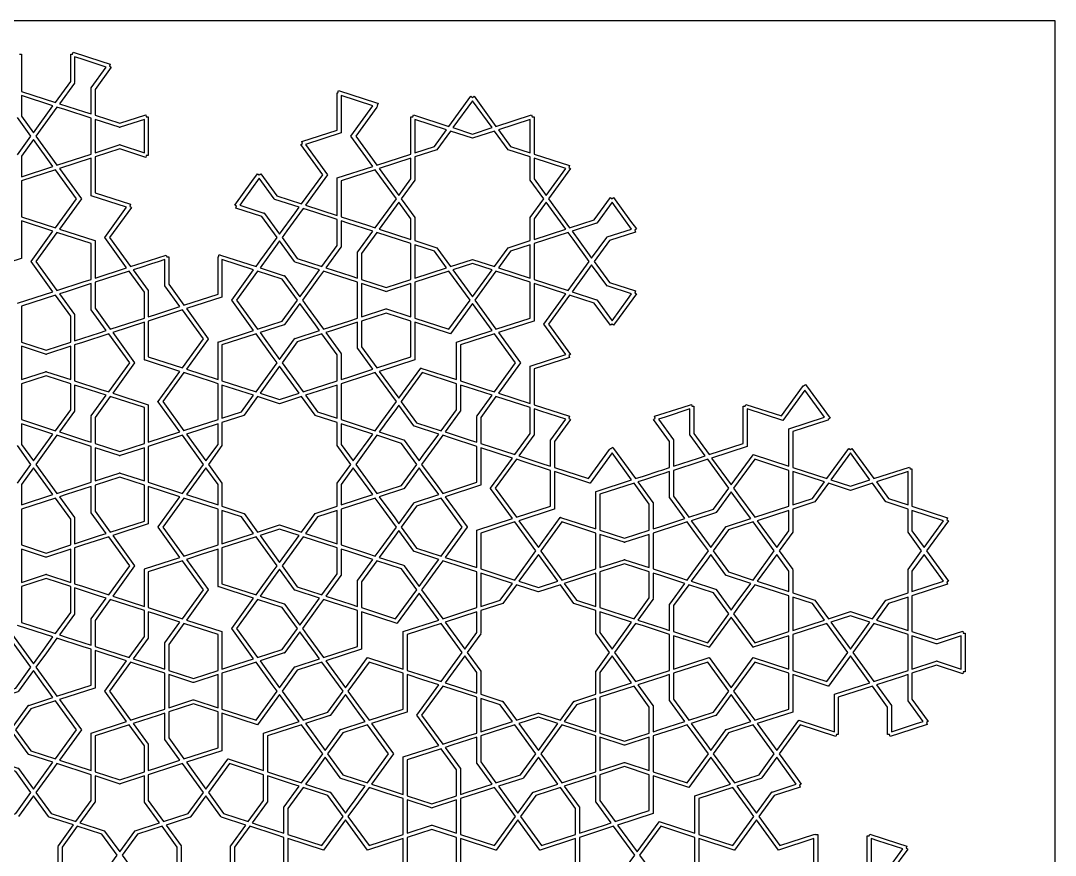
# Model space of a CAD drawing. Header units: millimetres. Extents: x -355 to 355, y -355 to 355.
# Drawn here: x -37.6 to 355, y 38.5 to 355 of the extents above; entities that cross this region are included whole.
import ezdxf

# ---------------------------------------------------------------- set-up
doc = ezdxf.new("R2010")
doc.units = ezdxf.units.MM
for name, color, linetype, true_color in [('canvas_boundary', 7, 'Continuous', 0x505050), ('strapwork_inner', 7, 'Continuous', 0xff8000), ('strapwork_outer', 7, 'Continuous', 0xff0000)]:
    doc.layers.add(name, color=color, linetype=linetype, true_color=true_color)

msp = doc.modelspace()

# ---------------------------------------------------------------- linework, layer by layer
at = {"layer": 'canvas_boundary'}
msp.add_lwpolyline([(-355, -355), (355, -355), (355, 355), (-355, 355)], close=True, dxfattribs=at)
at = {"layer": 'strapwork_inner', "true_color": 0xff8000}
for points in [[(-17.09, 331.48), (-17.09, 331.36), (-17.18, 331.36), (-22.87, 323.52), (-13.39, 320.44), (-13.39, 320.44), (-10.86, 319.62), (-10.86, 329.31), (-10.93, 329.36), (-10.86, 329.46), (-10.86, 329.58), (-10.77, 329.58), (-5.08, 337.43), (-14.56, 340.51), (-14.56, 340.51), (-17.09, 341.33), (-17.09, 331.64), (-17.01, 331.58)], [(-37.31, 326.63), (-37.31, 318.83), (-32.72, 312.51), (-25.3, 322.73)], [(84.01, 312.42), (70.53, 308.04), (78.86, 296.57), (78.89, 296.55), (78.88, 296.54), (78.89, 296.53), (78.86, 296.51), (70.53, 285.05), (82.54, 281.15), (82.54, 295.32), (82.53, 295.35), (82.54, 295.35), (82.54, 295.36), (82.57, 295.36), (96.05, 299.74), (87.72, 311.21), (87.69, 311.23), (87.7, 311.24), (87.69, 311.25), (87.72, 311.26), (96.05, 322.73), (84.04, 326.63), (84.04, 312.46), (84.05, 312.43), (84.04, 312.43), (84.04, 312.42)], [(-20.81, 321.27), (-20.81, 321.27), (-23.8, 322.24), (-31.8, 311.24), (-23.8, 300.23), (-10.86, 304.43), (-10.86, 307.58), (-10.86, 318.04)], [(133.85, 312.03), (141.28, 314.44), (133.85, 324.66), (126.43, 314.44)], [(0, 314.51), (-0.12, 314.47), (-0.14, 314.56), (-9.36, 317.55), (-9.36, 314.89), (-9.36, 304.92), (-0.14, 307.92), (-0.12, 308), (0, 307.96), (0.12, 308), (0.15, 307.92), (9.36, 304.92), (9.36, 307.58), (9.36, 317.55), (0.15, 314.56), (0.12, 314.47)], [(111.99, 317.55), (111.99, 304.92), (119.41, 307.33), (124, 313.65)], [(143.7, 313.65), (148.29, 307.33), (155.72, 304.92), (155.72, 317.55)], [(111.99, 294.58), (111.93, 294.58), (111.98, 294.55), (106.83, 287.46), (111.98, 280.37), (111.93, 280.34), (111.99, 280.34), (111.99, 271.58), (120.32, 268.87), (120.3, 268.81), (120.35, 268.85), (125.5, 261.76), (133.83, 264.47), (133.85, 264.41), (133.87, 264.47), (142.2, 261.76), (147.35, 268.85), (147.4, 268.81), (147.38, 268.87), (155.72, 271.58), (155.72, 280.34), (155.78, 280.34), (155.73, 280.37), (160.88, 287.46), (155.73, 294.55), (155.78, 294.58), (155.72, 294.58), (155.72, 303.34), (147.38, 306.05), (147.4, 306.11), (147.35, 306.07), (142.2, 313.16), (133.87, 310.45), (133.85, 310.51), (133.83, 310.45), (125.5, 313.16), (120.35, 306.07), (120.3, 306.11), (120.32, 306.05), (111.99, 303.34)], [(-25.3, 299.74), (-32.72, 309.96), (-37.31, 303.65), (-37.31, 295.84)], [(-9.36, 271.58), (-9.35, 271.57), (-9.36, 271.54), (-9.36, 257.37), (2.65, 261.27), (-5.68, 272.74), (-5.71, 272.76), (-5.7, 272.77), (-5.71, 272.77), (-5.68, 272.79), (2.65, 284.26), (-10.83, 288.64), (-10.86, 288.64), (-10.86, 288.65), (-10.87, 288.65), (-10.86, 288.68), (-10.86, 302.86), (-22.87, 298.95), (-14.54, 287.49), (-14.52, 287.47), (-14.52, 287.46), (-14.52, 287.45), (-14.54, 287.43), (-22.87, 275.97), (-9.39, 271.59), (-9.36, 271.59)], [(110.49, 295.05), (110.49, 302.86), (98.48, 298.95), (105.9, 288.74)], [(169.23, 298.95), (157.22, 302.86), (157.22, 295.05), (161.8, 288.74)], [(-24.38, 298.46), (-24.38, 298.46), (-37.31, 294.26), (-37.31, 280.66), (-24.37, 276.45), (-16.38, 287.46), (-24.37, 298.47)], [(104.98, 287.46), (96.98, 298.47), (84.04, 294.26), (84.04, 280.66), (84.05, 280.65), (93.98, 277.43), (96.98, 276.45)], [(58.65, 287.43), (52.95, 295.27), (47.09, 287.2), (45.53, 285.05), (54.75, 282.05), (54.82, 282.11), (54.89, 282.01), (55.01, 281.97), (54.98, 281.88), (60.68, 274.04), (66.54, 282.11), (68.1, 284.26), (58.88, 287.25), (58.81, 287.2), (58.74, 287.3), (58.62, 287.34)], [(67.39, 264.8), (76.75, 261.76), (82.54, 269.72), (82.54, 279.57), (74.04, 282.33), (69.6, 283.77), (63.46, 275.31), (61.6, 272.77)], [(110.49, 272.06), (110.49, 279.87), (105.9, 286.18), (98.48, 275.97)], [(161.8, 286.18), (157.22, 279.87), (157.22, 272.06), (169.23, 275.97)], [(180.87, 278.17), (171.66, 275.18), (177.51, 267.11), (177.51, 267.11), (179.08, 264.96), (184.78, 272.8), (184.75, 272.89), (184.87, 272.92), (184.94, 273.02), (185.01, 272.97), (194.23, 275.97), (188.37, 284.03), (188.37, 284.03), (186.8, 286.18), (181.11, 278.34), (181.13, 278.26), (181.02, 278.22), (180.95, 278.12)], [(83.95, 269.11), (78.25, 261.27), (87.73, 258.19), (90.27, 257.37), (90.27, 267.06), (90.19, 267.11), (90.27, 267.21), (90.27, 267.34), (90.35, 267.34), (96.05, 275.18), (86.57, 278.26), (84.04, 279.08), (84.04, 269.39), (84.11, 269.34), (84.04, 269.24), (84.04, 269.11)], [(-10.86, 256.88), (-10.86, 270.49), (-23.79, 274.69), (-23.8, 274.69), (-31.8, 263.68), (-23.8, 252.68), (-13.86, 255.91), (-13.86, 255.91)], [(62.54, 258.33), (62.62, 258.23), (62.73, 258.19), (62.71, 258.11), (68.4, 250.27), (69.97, 252.42), (75.83, 260.48), (66.61, 263.48), (66.54, 263.43), (66.46, 263.53), (66.35, 263.56), (66.37, 263.65), (60.68, 271.49), (59.11, 269.34), (53.25, 261.27), (62.47, 258.28)], [(91.77, 256.88), (101.13, 253.84), (110.49, 256.88), (110.49, 270.49), (97.55, 274.69), (91.77, 266.73)], [(170.15, 252.68), (175.14, 259.54), (178.15, 263.68), (172.01, 272.14), (172.01, 272.14), (170.15, 274.69), (157.22, 270.49), (157.22, 256.88)], [(124, 261.27), (119.41, 267.59), (111.99, 270), (111.99, 257.37)], [(143.7, 261.27), (155.72, 257.37), (155.72, 270), (148.29, 267.59)], [(22.88, 246.58), (17.18, 254.42), (17.09, 254.42), (17.09, 254.54), (17.02, 254.64), (17.09, 254.69), (17.09, 264.39), (14.56, 263.56), (12.09, 262.76), (7.61, 261.31), (5.08, 260.48), (10.77, 252.64), (10.86, 252.64), (10.86, 252.52), (10.94, 252.42), (10.86, 252.37), (10.86, 242.67), (13.4, 243.5)], [(33.63, 234.32), (33.66, 234.3), (33.65, 234.29), (33.66, 234.29), (33.63, 234.27), (25.3, 222.8), (37.31, 218.9), (37.31, 233.07), (37.3, 233.1), (37.31, 233.11), (37.31, 233.12), (37.35, 233.12), (50.83, 237.5), (42.5, 248.96), (42.47, 248.98), (42.48, 248.99), (42.47, 249), (42.5, 249.02), (50.83, 260.48), (38.81, 264.39), (38.81, 250.21), (38.82, 250.18), (38.81, 250.18), (38.81, 250.17), (38.78, 250.17), (25.3, 245.79)], [(-9.36, 245.95), (-3.58, 237.98), (9.36, 242.19), (9.36, 252.03), (3.58, 260), (-9.36, 255.79)], [(61.69, 241.03), (67.48, 248.99), (61.69, 256.95), (52.33, 260), (44.33, 248.99), (52.33, 237.98)], [(69.33, 248.99), (71.18, 246.44), (77.33, 237.98), (87.27, 241.21), (90.27, 242.19), (90.27, 245.34), (90.27, 252.64), (90.27, 255.79), (80.32, 259.02), (77.33, 260), (75.48, 257.45)], [(111.99, 242.19), (124.93, 237.98), (132.93, 248.99), (124.93, 260), (111.99, 255.79), (111.99, 252.64), (111.99, 245.34)], [(126.43, 260.48), (133.85, 250.27), (141.28, 260.48), (133.85, 262.9)], [(155.71, 255.79), (142.78, 260), (134.78, 248.99), (142.78, 237.98), (155.72, 242.19), (155.72, 255.79), (155.71, 255.79)], [(171.65, 252.19), (180.87, 249.19), (180.95, 249.25), (181.02, 249.15), (181.13, 249.11), (181.11, 249.02), (186.8, 241.18), (192.66, 249.25), (194.23, 251.4), (185.01, 254.4), (184.94, 254.34), (184.87, 254.44), (184.75, 254.48), (184.78, 254.57), (179.08, 262.41), (177.51, 260.25), (175.58, 257.59), (173.22, 254.34)], [(-7.61, 236.67), (-5.08, 237.5), (-10.77, 245.34), (-10.86, 245.34), (-10.86, 245.46), (-10.93, 245.56), (-10.86, 245.61), (-10.86, 255.3), (-20.34, 252.22), (-20.34, 252.22), (-22.87, 251.4), (-17.18, 243.56), (-17.09, 243.56), (-17.09, 243.44), (-17.01, 243.34), (-17.09, 243.29), (-17.09, 233.59), (-7.61, 236.67)], [(101.13, 252.26), (101.01, 252.22), (100.98, 252.31), (91.77, 255.3), (91.77, 252.64), (91.77, 245.34), (91.77, 242.67), (100.98, 245.67), (101.01, 245.75), (101.13, 245.72), (101.25, 245.75), (101.27, 245.67), (110.49, 242.67), (110.49, 245.34), (110.49, 252.64), (110.49, 255.3), (101.27, 252.31), (101.25, 252.22)], [(155.72, 209.82), (155.72, 223.99), (155.71, 224.02), (155.72, 224.02), (155.72, 224.03), (155.75, 224.03), (169.23, 228.41), (160.9, 239.88), (160.87, 239.9), (160.88, 239.91), (160.87, 239.92), (160.9, 239.93), (169.23, 251.4), (157.22, 255.3), (157.22, 241.13), (157.23, 241.1), (157.22, 241.1), (157.22, 241.09), (157.18, 241.09), (143.7, 236.71), (152.04, 225.24), (152.06, 225.22), (152.06, 225.21), (152.06, 225.2), (152.04, 225.19), (143.7, 213.72)], [(-24.37, 250.91), (-37.31, 246.71), (-37.31, 233.11), (-37.3, 233.1), (-27.95, 230.06), (-18.59, 233.11), (-18.59, 242.95)], [(62.47, 239.7), (53.25, 236.71), (54.82, 234.55), (60.68, 226.49), (66.37, 234.33), (66.35, 234.42), (66.46, 234.45), (66.54, 234.55), (66.61, 234.5), (75.83, 237.5), (74.26, 239.65), (68.4, 247.71), (62.71, 239.87), (62.73, 239.79), (62.62, 239.75), (62.54, 239.65)], [(111.99, 226.39), (111.96, 226.39), (98.48, 222.01), (105.9, 211.79), (114.23, 223.26), (114.24, 223.29), (114.25, 223.29), (114.26, 223.3), (114.29, 223.28), (127.77, 218.9), (127.77, 233.07), (127.76, 233.1), (127.77, 233.11), (127.77, 233.12), (127.8, 233.12), (141.28, 237.5), (133.85, 247.71), (125.52, 236.25), (125.51, 236.22), (125.5, 236.22), (125.5, 236.21), (125.47, 236.23), (111.99, 240.61), (111.99, 226.44), (112, 226.41), (111.99, 226.4)], [(31.8, 234.29), (23.8, 245.3), (20.81, 244.33), (10.86, 241.1), (10.86, 227.49), (23.8, 223.29)], [(91.77, 231.25), (97.55, 223.29), (110.49, 227.49), (110.49, 241.1), (101.13, 244.14), (91.77, 241.1)], [(14.52, 210.51), (14.52, 210.52), (14.52, 210.53), (14.54, 210.55), (22.88, 222.01), (9.4, 226.39), (9.36, 226.39), (9.36, 226.4), (9.35, 226.41), (9.36, 226.44), (9.36, 240.61), (-2.65, 236.71), (5.68, 225.24), (5.71, 225.22), (5.7, 225.21), (5.71, 225.2), (5.68, 225.19), (-2.65, 213.72), (10.83, 209.34), (10.86, 209.34), (10.86, 209.33), (10.87, 209.33), (10.86, 209.3), (10.86, 195.12), (22.88, 199.02), (14.54, 210.49)], [(84.04, 228.74), (84.11, 228.64), (84.04, 228.59), (84.04, 218.9), (86.57, 219.72), (96.05, 222.8), (90.35, 230.64), (90.27, 230.64), (90.27, 230.77), (90.19, 230.87), (90.27, 230.92), (90.27, 240.61), (80.79, 237.53), (78.25, 236.71), (83.95, 228.87), (84.04, 228.87)], [(-14.09, 232.99), (-17.09, 232.02), (-17.09, 228.87), (-17.09, 228.87), (-17.09, 218.41), (-7.14, 215.18), (-7.14, 215.18), (-4.15, 214.21), (3.85, 225.21), (-4.15, 236.22), (-4.16, 236.22), (-4.16, 236.22), (-14.09, 232.99)], [(38.82, 218.41), (51.75, 214.21), (59.75, 225.21), (57.9, 227.76), (51.75, 236.22), (38.81, 232.02), (38.81, 218.41)], [(67.39, 233.18), (61.6, 225.21), (69.6, 214.21), (82.54, 218.41), (82.54, 228.26), (76.75, 236.22)], [(139.21, 215.18), (139.21, 215.18), (142.2, 214.21), (150.2, 225.21), (142.21, 236.21), (142.2, 236.22), (129.27, 232.02), (129.27, 218.41)], [(-37.31, 231.53), (-37.31, 228.87), (-37.31, 221.56), (-37.31, 218.9), (-28.09, 221.89), (-28.07, 221.98), (-27.95, 221.94), (-27.83, 221.98), (-27.81, 221.89), (-18.59, 218.9), (-18.59, 221.56), (-18.59, 221.56), (-18.59, 231.53), (-27.81, 228.53), (-27.83, 228.45), (-27.95, 228.49), (-28.07, 228.45), (-28.09, 228.53)], [(60.68, 223.94), (53.25, 213.72), (60.68, 211.31), (68.1, 213.72)], [(-18.59, 217.32), (-27.95, 220.36), (-37.31, 217.32), (-37.31, 203.72), (-24.37, 199.51), (-18.59, 207.48)], [(37.31, 217.32), (35.2, 218.01), (24.38, 221.52), (16.38, 210.52), (24.38, 199.51), (24.39, 199.52), (37.31, 203.72)], [(96.98, 221.52), (93.98, 220.55), (84.04, 217.32), (84.04, 203.72), (96.98, 199.51), (99.52, 203.01), (104.98, 210.52)], [(112.62, 202.55), (121.98, 199.51), (127.77, 207.48), (127.77, 217.32), (114.83, 221.52), (106.83, 210.52), (106.84, 210.51)], [(-10.86, 204.81), (-10.93, 204.87), (-10.86, 204.97), (-10.86, 205.09), (-10.77, 205.09), (-5.08, 212.93), (-14.56, 216.01), (-14.56, 216.01), (-17.09, 216.83), (-17.09, 207.14), (-17.01, 207.09), (-17.09, 206.99), (-17.09, 206.87), (-17.18, 206.87), (-22.87, 199.03), (-13.39, 195.95), (-13.39, 195.94), (-10.86, 195.12)], [(50.83, 212.93), (38.81, 216.83), (38.81, 204.2), (46.24, 206.62)], [(82.54, 216.83), (70.53, 212.93), (75.12, 206.62), (82.54, 204.2)], [(135.49, 195.12), (135.49, 204.81), (135.42, 204.87), (135.49, 204.97), (135.49, 205.09), (135.58, 205.09), (141.28, 212.93), (131.8, 216.01), (131.8, 216.01), (129.27, 216.83), (129.27, 207.14), (129.34, 207.09), (129.27, 206.99), (129.27, 206.87), (129.18, 206.87), (123.48, 199.02), (132.96, 195.94), (132.96, 195.94)], [(-9.36, 194.63), (0, 191.59), (9.36, 194.63), (9.36, 208.24), (-3.58, 212.44), (-9.36, 204.48)], [(47.13, 205.39), (47.15, 205.33), (38.81, 202.63), (38.81, 193.87), (38.75, 193.87), (38.8, 193.83), (33.65, 186.74), (38.8, 179.65), (38.75, 179.62), (38.81, 179.62), (38.81, 170.86), (47.15, 168.15), (47.13, 168.09), (47.18, 168.13), (52.33, 161.04), (60.66, 163.75), (60.68, 163.69), (60.7, 163.75), (69.03, 161.04), (74.18, 168.13), (74.23, 168.09), (74.21, 168.15), (82.54, 170.86), (82.54, 179.62), (82.6, 179.62), (82.55, 179.65), (87.7, 186.74), (82.55, 193.83), (82.6, 193.87), (82.54, 193.87), (82.54, 202.63), (74.21, 205.33), (74.23, 205.39), (74.18, 205.36), (69.03, 212.44), (60.7, 209.74), (60.68, 209.79), (60.66, 209.74), (52.33, 212.44), (47.18, 205.36)], [(155.72, 208.24), (142.78, 212.44), (136.99, 204.48), (136.99, 194.63), (149.93, 190.43), (155.72, 198.39)], [(238.12, 193.58), (238.13, 193.55), (238.12, 193.54), (238.12, 193.53), (238.09, 193.53), (224.61, 189.15), (232.03, 178.94), (240.36, 190.4), (240.37, 190.43), (240.38, 190.43), (240.39, 190.44), (240.41, 190.42), (253.89, 186.04), (253.89, 200.21), (253.88, 200.24), (253.89, 200.25), (253.89, 200.26), (253.92, 200.26), (267.4, 204.64), (259.98, 214.85), (251.65, 203.39), (251.64, 203.36), (251.63, 203.36), (251.62, 203.35), (251.6, 203.37), (238.12, 207.75)], [(111.57, 201.32), (111.6, 201.4), (105.9, 209.24), (104.34, 207.09), (100.88, 202.34), (100.04, 201.18), (98.48, 199.02), (107.7, 196.03), (107.77, 196.08), (107.84, 195.98), (107.96, 195.94), (107.93, 195.86), (113.63, 188.02), (115.19, 190.17), (115.19, 190.17), (121.05, 198.24), (111.83, 201.23), (111.76, 201.18), (111.69, 201.28)], [(159.75, 206.93), (157.22, 207.75), (157.22, 198.06), (157.29, 198.01), (157.22, 197.91), (157.22, 197.78), (157.13, 197.78), (151.43, 189.94), (160.91, 186.86), (163.44, 186.04), (163.44, 195.73), (163.37, 195.78), (163.44, 195.88), (163.44, 196.01), (163.53, 196.01), (169.23, 203.85)], [(216.39, 207.75), (206.91, 204.67), (204.38, 203.85), (210.08, 196.01), (210.17, 196.01), (210.17, 195.88), (210.24, 195.78), (210.17, 195.73), (210.17, 186.04), (219.65, 189.12), (222.18, 189.94), (216.48, 197.78), (216.39, 197.78), (216.39, 197.91), (216.32, 198.01), (216.39, 198.06)], [(-37.31, 202.14), (-37.31, 194.33), (-32.72, 188.02), (-25.3, 198.24)], [(37.31, 202.14), (25.3, 198.24), (32.73, 188.02), (37.31, 194.33)], [(84.04, 202.14), (84.04, 194.33), (88.63, 188.02), (96.05, 198.24)], [(-10.86, 179.94), (-10.86, 183.09), (-10.86, 183.09), (-10.86, 193.54), (-20.81, 196.78), (-20.81, 196.78), (-23.8, 197.75), (-31.8, 186.74), (-23.8, 175.74), (-13.86, 178.97), (-13.86, 178.97)], [(31.8, 186.74), (23.8, 197.75), (10.86, 193.54), (10.86, 188.09), (10.86, 179.94), (23.8, 175.74)], [(106.91, 194.71), (97.55, 197.75), (89.56, 186.74), (97.55, 175.74), (106.91, 178.78), (112.7, 186.74)], [(125.55, 196.77), (122.55, 197.75), (120.7, 195.2), (120.7, 195.2), (114.55, 186.74), (120.7, 178.28), (120.7, 178.28), (122.55, 175.73), (135.49, 179.94), (135.49, 193.54), (125.55, 196.77)], [(0, 190.01), (-0.12, 189.98), (-0.14, 190.06), (-9.36, 193.06), (-9.36, 190.4), (-9.36, 190.4), (-9.36, 180.43), (-0.14, 183.42), (-0.12, 183.51), (0, 183.47), (0.12, 183.51), (0.15, 183.42), (9.36, 180.43), (9.36, 183.09), (9.36, 188.09), (9.36, 190.39), (9.36, 193.06), (0.15, 190.06), (0.12, 189.98)], [(136.96, 178.84), (123.48, 174.46), (131.81, 162.99), (131.84, 162.97), (131.83, 162.97), (131.84, 162.96), (131.81, 162.94), (123.48, 151.47), (129.61, 149.48), (135.49, 147.57), (135.49, 161.74), (135.48, 161.77), (135.49, 161.78), (135.49, 161.79), (135.52, 161.79), (149, 166.17), (140.67, 177.63), (140.65, 177.65), (140.65, 177.66), (140.65, 177.67), (140.67, 177.69), (149, 189.15), (136.99, 193.06), (136.99, 178.88), (137, 178.85), (136.99, 178.85), (136.99, 178.84)], [(163.44, 170.86), (163.44, 184.46), (153.5, 187.69), (150.51, 188.66), (150.5, 188.67), (142.51, 177.66), (150.5, 166.65)], [(178.42, 179.59), (164.94, 183.97), (164.94, 169.8), (164.95, 169.77), (164.94, 169.77), (164.94, 169.76), (164.91, 169.76), (151.43, 165.38), (158.85, 155.16), (167.18, 166.63), (167.19, 166.66), (167.2, 166.65), (167.21, 166.66), (167.24, 166.64), (180.72, 162.26), (180.72, 176.44), (180.71, 176.47), (180.72, 176.47), (180.72, 176.48), (180.75, 176.48), (194.23, 180.86), (186.8, 191.08), (178.47, 179.61), (178.46, 179.58), (178.45, 179.58), (178.45, 179.58)], [(231.1, 177.66), (223.11, 188.67), (220.11, 187.69), (210.17, 184.46), (210.17, 174.62), (215.95, 166.65), (225.32, 169.7)], [(253.89, 184.46), (240.95, 188.67), (232.96, 177.66), (234.81, 175.11), (240.95, 166.65), (253.89, 170.86)], [(284.68, 180.86), (277.25, 191.08), (269.83, 180.86), (277.25, 178.45)], [(-37.31, 171.35), (-25.3, 175.25), (-32.72, 185.47), (-37.31, 179.15)], [(37.31, 171.35), (37.31, 179.15), (32.73, 185.47), (25.3, 175.25)], [(84.04, 171.35), (96.05, 175.25), (88.63, 185.47), (84.04, 179.15)], [(107.84, 177.5), (107.77, 177.4), (107.7, 177.45), (98.48, 174.46), (104.34, 166.4), (104.34, 166.4), (105.9, 164.24), (111.6, 172.08), (111.57, 172.17), (111.69, 172.21), (111.76, 172.31), (111.83, 172.25), (121.05, 175.25), (115.19, 183.31), (115.19, 183.31), (113.63, 185.47), (107.93, 177.63), (107.96, 177.54)], [(-9.36, 169.01), (-3.58, 161.04), (9.36, 165.25), (9.36, 178.85), (0, 181.89), (-9.36, 178.85)], [(208.76, 174.01), (208.67, 174.01), (208.67, 174.13), (208.59, 174.23), (208.67, 174.28), (208.67, 183.97), (206.13, 183.15), (205.15, 182.83), (199.19, 180.89), (196.65, 180.07), (202.35, 172.23), (202.44, 172.23), (202.44, 172.11), (202.51, 172.01), (202.44, 171.96), (202.44, 162.26), (204.97, 163.09), (214.45, 166.17)], [(267.4, 180.07), (255.39, 183.97), (255.39, 171.34), (262.82, 173.76)], [(287.11, 180.07), (291.69, 173.76), (299.12, 171.34), (299.12, 183.97)], [(-7.61, 159.73), (-7.61, 159.73), (-5.08, 160.55), (-10.77, 168.4), (-10.86, 168.4), (-10.86, 168.52), (-10.93, 168.62), (-10.86, 168.67), (-10.86, 178.36), (-20.34, 175.28), (-20.34, 175.28), (-22.87, 174.46), (-17.18, 166.62), (-17.09, 166.62), (-17.09, 166.5), (-17.01, 166.4), (-17.09, 166.34), (-17.09, 156.65)], [(5.68, 148.3), (5.71, 148.28), (5.7, 148.27), (5.71, 148.26), (5.68, 148.24), (-2.65, 136.78), (9.36, 132.87), (9.36, 147.05), (9.35, 147.08), (9.36, 147.08), (9.36, 147.09), (9.4, 147.09), (22.88, 151.47), (14.54, 162.94), (14.52, 162.96), (14.52, 162.97), (14.52, 162.97), (14.54, 162.99), (22.88, 174.46), (10.86, 178.36), (10.86, 164.19), (10.87, 164.16), (10.86, 164.16), (10.86, 164.14), (10.83, 164.14), (-2.65, 159.76)], [(191.58, 158.73), (200.94, 161.78), (200.94, 171.62), (195.15, 179.58), (182.22, 175.38), (182.22, 161.78)], [(250.23, 153.88), (255.38, 146.8), (255.33, 146.76), (255.39, 146.76), (255.39, 138), (263.72, 135.29), (263.7, 135.23), (263.75, 135.27), (268.9, 128.18), (277.24, 130.89), (277.25, 130.83), (277.27, 130.89), (285.61, 128.18), (290.75, 135.27), (290.81, 135.23), (290.79, 135.29), (299.12, 138), (299.12, 146.76), (299.18, 146.76), (299.13, 146.8), (304.28, 153.88), (299.13, 160.97), (299.18, 161.01), (299.12, 161.01), (299.12, 169.77), (290.79, 172.47), (290.8, 172.53), (290.75, 172.5), (285.61, 179.58), (277.27, 176.88), (277.25, 176.94), (277.24, 176.88), (268.9, 179.58), (263.75, 172.5), (263.7, 172.53), (263.72, 172.47), (255.39, 169.77), (255.39, 161.01), (255.33, 161.01), (255.38, 160.97)], [(-18.59, 166.01), (-24.37, 173.97), (-37.31, 169.77), (-37.31, 156.16), (-27.95, 153.12), (-18.59, 156.16)], [(30.84, 154.06), (37.31, 156.16), (37.31, 169.77), (24.39, 173.97), (24.38, 173.97), (16.38, 162.97), (24.38, 151.96)], [(98.83, 154.51), (98.83, 154.51), (104.98, 162.97), (98.83, 171.42), (98.83, 171.42), (96.98, 173.97), (84.04, 169.77), (84.04, 156.16), (93.98, 152.93), (93.98, 152.93), (96.98, 151.96)], [(121.97, 151.96), (121.98, 151.96), (129.98, 162.97), (121.98, 173.97), (112.62, 170.93), (106.83, 162.97), (112.62, 155)], [(232.03, 176.38), (226.33, 168.54), (226.36, 168.46), (226.24, 168.42), (226.17, 168.32), (226.1, 168.37), (216.88, 165.38), (218.45, 163.22), (224.3, 155.16), (230, 163), (229.97, 163.09), (230.09, 163.12), (230.16, 163.22), (230.24, 163.17), (239.45, 166.17), (237.89, 168.32)], [(38.81, 169.28), (38.81, 156.65), (50.83, 160.55), (46.24, 166.87)], [(70.53, 160.55), (82.54, 156.65), (82.54, 169.28), (75.12, 166.87)], [(249.3, 155.16), (253.89, 161.47), (253.89, 169.28), (241.88, 165.38)], [(305.21, 155.16), (312.63, 165.38), (300.62, 169.28), (300.62, 161.47)], [(149.93, 164.89), (136.99, 160.69), (136.99, 147.08), (137, 147.08), (149.93, 142.88), (157.93, 153.88)], [(167.78, 142.88), (180.72, 147.08), (180.72, 150.23), (180.72, 160.69), (167.78, 164.89), (159.78, 153.88), (159.79, 153.87)], [(202.44, 150.23), (202.44, 147.08), (212.38, 143.85), (215.38, 142.88), (217.23, 145.42), (223.38, 153.88), (221.53, 156.43), (219.62, 159.05), (217.23, 162.34), (215.38, 164.89), (212.38, 163.92), (202.44, 160.69), (202.44, 157.54)], [(240.38, 142.88), (248.38, 153.88), (240.38, 164.89), (231.02, 161.85), (225.23, 153.88), (231.02, 145.92)], [(60.68, 162.18), (53.25, 159.76), (60.68, 149.55), (68.1, 159.76)], [(111.57, 153.76), (111.6, 153.85), (105.9, 161.69), (104.34, 159.54), (104.34, 159.54), (98.48, 151.47), (107.7, 148.48), (107.77, 148.53), (107.84, 148.43), (107.96, 148.39), (107.93, 148.31), (113.63, 140.46), (119.49, 148.53), (121.05, 150.68), (111.83, 153.68), (111.76, 153.63), (111.69, 153.72)], [(-14.09, 156.05), (-17.09, 155.07), (-17.09, 151.92), (-17.09, 151.92), (-17.09, 141.47), (-14.09, 140.5), (-4.16, 137.27), (-4.16, 137.27), (-4.15, 137.26), (3.85, 148.27), (-4.15, 159.28), (-14.09, 156.05)], [(38.81, 141.47), (51.75, 137.26), (57.9, 145.72), (57.9, 145.72), (59.75, 148.27), (51.75, 159.28), (38.81, 155.07)], [(61.6, 148.27), (67.39, 140.31), (76.75, 137.26), (82.54, 145.23), (82.54, 155.07), (69.6, 159.28)], [(191.72, 157.2), (191.7, 157.12), (191.58, 157.16), (191.46, 157.12), (191.43, 157.2), (182.22, 160.2), (182.22, 157.54), (182.22, 147.57), (191.43, 150.56), (191.46, 150.65), (191.58, 150.61), (191.7, 150.65), (191.72, 150.56), (200.94, 147.57), (200.94, 150.23), (200.94, 157.54), (200.94, 160.2)], [(-37.31, 154.59), (-37.31, 144.62), (-37.31, 144.62), (-37.31, 141.96), (-28.09, 144.95), (-28.07, 145.04), (-27.95, 145), (-27.83, 145.04), (-27.81, 144.95), (-18.59, 141.96), (-18.59, 144.62), (-18.59, 144.62), (-18.59, 154.59), (-27.81, 151.59), (-27.83, 151.51), (-27.95, 151.54), (-28.07, 151.51), (-28.09, 151.59)], [(37.35, 140.37), (37.31, 140.37), (37.31, 140.38), (37.3, 140.38), (37.31, 140.41), (37.31, 154.59), (31.31, 152.63), (25.3, 150.68), (33.63, 139.22), (33.66, 139.2), (33.65, 139.19), (33.66, 139.18), (33.63, 139.16), (25.3, 127.7), (38.78, 123.32), (38.81, 123.32), (38.81, 123.3), (38.82, 123.3), (38.81, 123.27), (38.81, 109.1), (44.82, 111.05), (50.83, 113), (42.5, 124.47), (42.47, 124.49), (42.48, 124.49), (42.47, 124.5), (42.5, 124.52), (50.83, 135.99)], [(83.95, 144.62), (78.25, 136.78), (87.73, 133.7), (87.73, 133.7), (90.27, 132.87), (90.27, 142.57), (90.19, 142.62), (90.27, 142.72), (90.27, 142.84), (90.35, 142.84), (96.05, 150.68), (86.57, 153.76), (86.57, 153.76), (84.04, 154.59), (84.04, 144.89), (84.11, 144.84), (84.04, 144.74), (84.04, 144.62)], [(31.8, 139.19), (23.8, 150.2), (10.86, 145.99), (10.86, 132.39), (20.81, 129.16), (23.8, 128.18)], [(106.91, 147.15), (97.55, 150.2), (91.77, 142.23), (91.77, 132.39), (104.7, 128.18), (112.7, 139.19), (112.69, 139.2)], [(116.41, 141.74), (114.55, 139.19), (122.55, 128.18), (135.49, 132.39), (135.49, 145.99), (130.31, 147.67), (122.55, 150.2), (120.7, 147.65), (117.69, 143.51)], [(158.85, 152.61), (151.43, 142.39), (158.85, 139.98), (166.28, 142.39)], [(232.03, 131.38), (233.59, 133.54), (239.45, 141.6), (230.24, 144.6), (230.16, 144.54), (230.09, 144.64), (229.97, 144.68), (230, 144.77), (224.3, 152.61), (222.74, 150.45), (216.88, 142.39), (226.1, 139.39), (226.17, 139.45), (226.24, 139.35), (226.36, 139.31), (226.33, 139.22)], [(241.88, 142.39), (253.89, 138.49), (253.89, 146.29), (249.3, 152.61)], [(305.21, 152.61), (300.62, 146.29), (300.62, 138.49), (312.63, 142.39)], [(62.47, 133.78), (62.54, 133.83), (62.62, 133.73), (62.73, 133.7), (62.71, 133.61), (68.4, 125.77), (69.97, 127.92), (69.97, 127.92), (75.83, 135.99), (66.61, 138.98), (66.54, 138.93), (66.46, 139.03), (66.35, 139.07), (66.37, 139.15), (60.68, 146.99), (54.82, 138.93), (54.82, 138.93), (53.25, 136.78)], [(136.99, 132.87), (144.41, 135.29), (149, 141.6), (136.99, 145.5)], [(180.72, 145.5), (168.7, 141.6), (173.29, 135.29), (180.72, 132.87)], [(200.94, 136.15), (200.94, 145.99), (191.58, 149.03), (182.22, 145.99), (182.22, 132.39), (195.15, 128.18)], [(208.67, 133.64), (208.67, 133.76), (208.76, 133.76), (214.45, 141.6), (204.97, 144.68), (202.44, 145.5), (202.44, 135.81), (202.51, 135.76), (202.44, 135.66), (202.44, 135.54), (202.35, 135.54), (196.65, 127.69), (206.13, 124.61), (208.67, 123.79), (208.67, 133.48), (208.59, 133.54)], [(-18.59, 140.38), (-27.95, 143.42), (-37.31, 140.38), (-37.31, 126.77), (-24.37, 122.57), (-18.59, 130.53)], [(-10.86, 127.87), (-10.93, 127.92), (-10.86, 128.02), (-10.86, 128.15), (-10.77, 128.15), (-5.08, 135.99), (-7.61, 136.81), (-17.09, 139.89), (-17.09, 130.2), (-17.01, 130.15), (-17.09, 130.05), (-17.09, 129.92), (-17.18, 129.92), (-22.87, 122.08), (-20.34, 121.26), (-10.86, 118.18)], [(105.28, 126.42), (105.27, 126.41), (105.24, 126.43), (91.77, 130.81), (91.77, 116.64), (91.77, 116.61), (91.77, 116.6), (91.77, 116.59), (91.73, 116.59), (78.25, 112.21), (85.68, 101.99), (94.01, 113.46), (94.02, 113.49), (94.03, 113.49), (94.03, 113.5), (94.06, 113.48), (107.54, 109.1), (107.54, 123.27), (107.53, 123.3), (107.54, 123.3), (107.54, 123.31), (107.57, 123.31), (121.05, 127.69), (113.63, 137.91), (105.3, 126.45), (105.29, 126.42)], [(158.85, 138.47), (158.83, 138.41), (150.5, 141.11), (145.35, 134.03), (145.3, 134.06), (145.32, 134), (136.99, 131.3), (136.99, 122.54), (136.93, 122.54), (136.98, 122.5), (131.83, 115.41), (136.98, 108.32), (136.93, 108.29), (136.99, 108.29), (136.99, 99.53), (145.32, 96.82), (145.3, 96.76), (145.35, 96.8), (150.5, 89.71), (158.83, 92.42), (158.85, 92.36), (158.87, 92.42), (167.2, 89.71), (172.35, 96.8), (172.4, 96.76), (172.38, 96.82), (180.72, 99.53), (180.72, 108.29), (180.78, 108.29), (180.73, 108.32), (185.88, 115.41), (180.73, 122.5), (180.78, 122.54), (180.72, 122.54), (180.72, 131.3), (172.38, 134), (172.4, 134.06), (172.35, 134.03), (167.2, 141.11), (158.87, 138.41)], [(225.32, 138.07), (215.95, 141.11), (210.17, 133.15), (210.17, 123.31), (210.17, 123.3), (223.11, 119.1), (231.1, 130.11)], [(253.89, 123.3), (253.89, 123.31), (253.89, 136.91), (240.95, 141.11), (239.1, 138.57), (238.94, 138.34), (234.81, 132.66), (232.96, 130.11), (240.95, 119.1)], [(-9.36, 117.69), (3.58, 113.49), (9.36, 121.45), (9.36, 131.3), (-3.58, 135.5), (-9.36, 127.54)], [(61.69, 116.53), (67.48, 124.49), (61.69, 132.46), (52.33, 135.5), (44.33, 124.49), (52.33, 113.49)], [(75.47, 132.95), (69.33, 124.49), (71.18, 121.95), (77.32, 113.5), (77.33, 113.49), (90.27, 117.69), (90.27, 131.3), (80.32, 134.53), (80.32, 134.53), (77.33, 135.5), (75.47, 132.95)], [(255.39, 123.79), (267.4, 127.69), (262.82, 134.01), (255.39, 136.42)], [(299.12, 123.79), (299.12, 136.42), (291.69, 134.01), (287.11, 127.69)], [(17.09, 118.79), (17.02, 118.84), (17.09, 118.94), (17.09, 119.07), (17.18, 119.07), (22.88, 126.91), (13.4, 129.99), (10.86, 130.81), (10.86, 121.12), (10.94, 121.06), (10.86, 120.97), (10.86, 120.84), (10.77, 120.84), (5.08, 113), (14.56, 109.92), (17.09, 109.1)], [(135.49, 123), (135.49, 130.81), (123.48, 126.91), (130.9, 116.69)], [(182.22, 123), (186.8, 116.69), (194.23, 126.91), (182.22, 130.81)], [(37.31, 122.22), (24.38, 126.42), (18.59, 118.45), (18.59, 108.61), (27.95, 105.57), (37.31, 108.61)], [(121.98, 104.41), (129.98, 115.41), (121.98, 126.41), (121.98, 126.42), (109.04, 122.21), (109.04, 108.61), (115.51, 106.51)], [(208.67, 108.61), (208.67, 122.21), (198.72, 125.45), (195.73, 126.42), (187.73, 115.41), (195.73, 104.41), (198.72, 105.38)], [(223.65, 117.35), (210.17, 121.73), (210.17, 109.1), (223.65, 113.48), (223.67, 113.5), (223.68, 113.49), (223.69, 113.49), (223.7, 113.46), (232.03, 101.99), (240.36, 113.46), (240.37, 113.49), (240.38, 113.49), (240.39, 113.5), (240.41, 113.48), (253.89, 109.1), (253.89, 121.73), (240.41, 117.35), (240.39, 117.33), (240.38, 117.34), (240.37, 117.33), (240.36, 117.36), (232.03, 128.83), (223.7, 117.36), (223.69, 117.33), (223.68, 117.34), (223.67, 117.33)], [(276.32, 115.42), (268.33, 126.42), (255.39, 122.21), (255.39, 108.61), (268.33, 104.41), (276.33, 115.41), (276.32, 115.42)], [(284.68, 126.91), (277.25, 129.32), (269.83, 126.91), (277.25, 116.69)], [(278.18, 115.41), (286.18, 104.41), (289.17, 105.38), (299.12, 108.61), (299.12, 119.06), (299.12, 119.06), (299.12, 122.21), (286.18, 126.42)], [(62.47, 115.21), (53.25, 112.21), (54.82, 110.06), (60.68, 101.99), (66.37, 109.83), (66.35, 109.92), (66.46, 109.96), (66.54, 110.06), (66.61, 110.01), (75.83, 113), (74.26, 115.15), (68.4, 123.22), (62.71, 115.38), (62.73, 115.29), (62.62, 115.25), (62.54, 115.15)], [(310.12, 112.09), (319.34, 109.1), (319.34, 119.06), (319.34, 119.06), (319.34, 121.73), (310.12, 118.73), (310.1, 118.65), (309.98, 118.69), (309.86, 118.65), (309.84, 118.73), (300.62, 121.73), (300.62, 111.76), (300.62, 111.76), (300.62, 109.1), (309.83, 112.09), (309.86, 112.18), (309.98, 112.14), (310.1, 112.18)], [(-41.65, 120.81), (-54.59, 116.6), (-54.59, 106.76), (-48.8, 98.79), (-39.44, 101.84), (-33.65, 109.8)], [(-10.86, 103), (-10.86, 116.6), (-10.87, 116.6), (-10.87, 116.61), (-13.86, 117.58), (-23.8, 120.81), (-27.8, 115.3), (-31.8, 109.8), (-27.8, 104.3), (-23.8, 98.79)], [(-10.86, 84.8), (-10.87, 84.83), (-10.86, 84.83), (-10.86, 84.84), (-10.83, 84.84), (2.65, 89.22), (-5.68, 100.69), (-5.71, 100.71), (-5.7, 100.72), (-5.71, 100.73), (-5.68, 100.75), (2.65, 112.21), (-9.36, 116.11), (-9.36, 101.94), (-9.35, 101.91), (-9.36, 101.91), (-9.36, 101.9), (-9.39, 101.9), (-22.87, 97.52), (-14.54, 86.05), (-14.52, 86.03), (-14.52, 86.02), (-14.52, 86.02), (-14.54, 86), (-22.87, 74.53), (-10.86, 70.63)], [(135.49, 107.82), (130.9, 114.14), (123.48, 103.92), (135.49, 100.02)], [(186.8, 114.14), (182.22, 107.82), (182.22, 100.02), (194.23, 103.92)], [(241.88, 88.44), (249.3, 78.22), (257.63, 89.68), (257.64, 89.71), (257.65, 89.71), (257.66, 89.72), (257.69, 89.7), (271.17, 85.32), (271.17, 99.49), (271.16, 99.52), (271.17, 99.53), (271.17, 99.54), (271.2, 99.54), (284.68, 103.92), (277.25, 114.14), (268.92, 102.67), (268.91, 102.64), (268.9, 102.64), (268.9, 102.63), (268.87, 102.65), (255.39, 107.03), (255.39, 92.86), (255.4, 92.83), (255.39, 92.83), (255.39, 92.81), (255.36, 92.81)], [(4.15, 111.72), (-3.85, 100.72), (4.15, 89.71), (7.15, 90.68), (7.15, 90.68), (17.09, 93.92), (17.09, 100.72), (17.09, 107.52), (7.15, 110.75), (4.16, 111.72), (4.16, 111.72)], [(38.81, 93.92), (51.75, 89.71), (59.75, 100.72), (59.74, 100.73), (57.9, 103.27), (51.75, 111.72), (45.28, 109.62), (38.81, 107.52), (38.81, 100.72)], [(76.75, 111.72), (67.39, 108.68), (61.6, 100.72), (69.6, 89.71), (78.96, 92.75), (84.75, 100.72)], [(94.6, 111.72), (86.6, 100.72), (91.67, 93.74), (94.6, 89.71), (107.54, 93.92), (107.54, 107.52)], [(215.95, 89.71), (225.32, 92.75), (231.1, 100.72), (223.11, 111.72), (210.17, 107.52), (210.17, 107.51), (210.17, 97.68)], [(240.95, 89.71), (253.89, 93.91), (253.89, 107.51), (253.89, 107.52), (240.95, 111.72), (232.96, 100.72), (239.1, 92.26), (239.1, 92.26)], [(-34.66, 95.26), (-34.59, 95.36), (-34.52, 95.31), (-25.3, 98.31), (-26.87, 100.46), (-26.87, 100.46), (-29.01, 103.42), (-31.16, 106.37), (-31.16, 106.37), (-32.72, 108.52), (-38.42, 100.68), (-38.39, 100.6), (-38.51, 100.56), (-38.58, 100.46), (-38.66, 100.51), (-47.87, 97.52), (-46.31, 95.36), (-46.31, 95.36), (-44.16, 92.41), (-42.01, 89.45), (-42.01, 89.45), (-40.45, 87.3), (-34.75, 95.14), (-34.78, 95.23)], [(18.59, 107.03), (18.59, 104.37), (18.59, 104.37), (18.59, 100.72), (18.59, 97.07), (18.59, 97.07), (18.59, 94.4), (27.81, 97.4), (27.83, 97.48), (27.95, 97.44), (28.07, 97.48), (28.1, 97.4), (37.31, 94.4), (37.31, 97.07), (37.31, 97.07), (37.31, 100.72), (37.31, 104.37), (37.31, 104.37), (37.31, 107.03), (28.1, 104.04), (28.07, 103.95), (27.95, 103.99), (27.83, 103.95), (27.81, 104.04)], [(109.04, 92.83), (109.04, 92.81), (109.01, 92.81), (95.53, 88.44), (103.86, 76.97), (103.88, 76.95), (103.88, 76.94), (103.88, 76.93), (103.86, 76.91), (95.53, 65.45), (101.53, 63.5), (107.54, 61.54), (107.54, 75.72), (107.53, 75.75), (107.54, 75.75), (107.54, 75.76), (107.57, 75.76), (121.05, 80.14), (112.72, 91.61), (112.69, 91.63), (112.7, 91.64), (112.69, 91.64), (112.72, 91.66), (121.05, 103.13), (115.05, 105.08), (109.04, 107.03), (109.04, 92.86), (109.05, 92.83)], [(208.76, 97.06), (208.67, 97.06), (208.67, 97.19), (208.59, 97.29), (208.67, 97.34), (208.67, 107.03), (206.13, 106.21), (196.65, 103.13), (202.35, 95.29), (202.44, 95.29), (202.44, 95.17), (202.51, 95.07), (202.44, 95.01), (202.44, 85.32), (204.97, 86.14), (204.97, 86.14), (214.45, 89.22)], [(299.21, 97.06), (299.12, 97.06), (299.12, 97.19), (299.04, 97.29), (299.12, 97.34), (299.12, 107.03), (296.58, 106.21), (287.11, 103.13), (292.8, 95.29), (292.89, 95.29), (292.89, 95.17), (292.96, 95.07), (292.89, 95.01), (292.89, 85.32), (302.37, 88.4), (304.9, 89.22)], [(132.49, 83.86), (135.49, 84.83), (135.49, 98.44), (122.55, 102.64), (114.55, 91.64), (122.55, 80.63), (132.49, 83.86)], [(200.94, 94.68), (195.15, 102.64), (182.22, 98.44), (182.22, 84.83), (191.58, 81.79), (200.94, 84.83)], [(52.32, 87.94), (52.29, 87.96), (38.81, 92.34), (38.81, 78.16), (38.82, 78.13), (38.81, 78.13), (38.81, 78.12), (38.78, 78.12), (25.3, 73.74), (32.73, 63.52), (41.06, 74.99), (41.07, 75.02), (41.08, 75.02), (41.08, 75.02), (41.11, 75.01), (54.59, 70.63), (54.59, 84.8), (54.58, 84.83), (54.59, 84.83), (54.59, 84.84), (54.62, 84.84), (68.1, 89.22), (60.68, 99.44), (52.35, 87.98), (52.34, 87.94), (52.33, 87.95)], [(79.75, 91.43), (70.53, 88.44), (72.09, 86.28), (77.95, 78.22), (83.65, 86.06), (83.62, 86.14), (83.74, 86.18), (83.81, 86.28), (83.88, 86.23), (93.1, 89.22), (91.54, 91.38), (85.68, 99.44), (79.98, 91.6), (80.01, 91.52), (79.89, 91.48), (79.82, 91.38)], [(230, 86.06), (229.97, 86.14), (230.09, 86.18), (230.16, 86.28), (230.23, 86.23), (239.45, 89.22), (233.59, 97.29), (233.59, 97.29), (232.03, 99.44), (226.33, 91.6), (226.36, 91.52), (226.24, 91.48), (226.17, 91.38), (226.1, 91.43), (216.88, 88.44), (222.74, 80.37), (222.74, 80.37), (224.3, 78.22)], [(-16.38, 86.02), (-24.37, 97.03), (-33.74, 93.99), (-39.52, 86.02), (-33.74, 78.06), (-24.37, 75.02)], [(37.31, 92.83), (27.95, 95.87), (18.59, 92.83), (18.59, 82.98), (24.37, 75.02), (37.31, 79.22)], [(136.99, 97.95), (136.99, 85.32), (149, 89.22), (144.42, 95.54)], [(180.72, 85.32), (180.72, 97.95), (173.29, 95.54), (168.7, 89.22)], [(13.4, 71.45), (22.87, 74.53), (17.18, 82.37), (17.09, 82.37), (17.09, 82.49), (17.02, 82.59), (17.09, 82.65), (17.09, 92.34), (14.56, 91.52), (14.56, 91.52), (5.08, 88.44), (10.77, 80.59), (10.86, 80.59), (10.86, 80.47), (10.94, 80.37), (10.86, 80.32), (10.86, 70.63), (13.4, 71.45)], [(158.85, 90.85), (151.43, 88.44), (158.85, 78.22), (166.28, 88.44)], [(-9.36, 70.14), (0, 67.1), (9.36, 70.14), (9.36, 79.98), (3.58, 87.95), (-9.36, 83.74)], [(69.03, 65.93), (73.03, 71.44), (77.02, 76.94), (75.17, 79.49), (69.03, 87.94), (69.03, 87.95), (56.09, 83.74), (56.09, 70.14), (59.08, 69.17), (59.08, 69.17)], [(94.03, 87.95), (84.66, 84.91), (78.88, 76.94), (84.66, 68.98), (94.03, 65.93), (102.02, 76.94)], [(149.93, 87.95), (136.99, 83.74), (136.99, 73.9), (142.78, 65.93), (152.14, 68.98), (157.93, 76.94)], [(170.77, 66.91), (170.77, 66.91), (180.72, 70.14), (180.72, 80.59), (180.72, 80.59), (180.72, 83.74), (167.78, 87.95), (159.78, 76.94), (165.93, 68.48), (165.93, 68.48), (167.78, 65.93)], [(202.44, 73.29), (202.44, 73.29), (202.44, 70.14), (215.38, 65.93), (223.38, 76.94), (217.23, 85.4), (217.23, 85.4), (215.38, 87.95), (212.38, 86.97), (212.38, 86.97), (202.44, 83.74)], [(248.38, 76.94), (240.38, 87.95), (231.02, 84.91), (225.23, 76.94), (233.23, 65.93), (242.59, 68.98)], [(-31.16, 65.68), (-25.3, 73.74), (-34.52, 76.74), (-34.59, 76.68), (-34.66, 76.78), (-34.78, 76.82), (-34.75, 76.91), (-40.45, 84.75), (-42.01, 82.59), (-42.01, 82.59), (-47.87, 74.53), (-38.66, 71.53), (-38.58, 71.59), (-38.51, 71.49), (-38.39, 71.45), (-38.42, 71.36), (-32.72, 63.52), (-31.16, 65.68)], [(131.8, 62.37), (141.28, 65.45), (135.58, 73.29), (135.49, 73.29), (135.49, 73.41), (135.42, 73.51), (135.49, 73.56), (135.49, 83.26), (126.01, 80.18), (126.01, 80.18), (123.48, 79.35), (129.17, 71.51), (129.26, 71.51), (129.26, 71.39), (129.34, 71.29), (129.26, 71.24), (129.26, 61.54), (131.8, 62.37)], [(182.22, 73.29), (182.22, 73.29), (182.22, 70.63), (191.43, 73.62), (191.46, 73.71), (191.58, 73.67), (191.7, 73.71), (191.72, 73.62), (200.94, 70.63), (200.94, 80.59), (200.94, 80.59), (200.94, 83.26), (191.72, 80.26), (191.7, 80.18), (191.58, 80.21), (191.46, 80.18), (191.43, 80.26), (182.22, 83.26)], [(127.76, 61.06), (127.76, 70.9), (121.98, 78.87), (109.04, 74.66), (109.04, 61.06), (118.4, 58.01)], [(77.95, 75.67), (76.39, 73.51), (76.39, 73.51), (74.24, 70.56), (72.09, 67.6), (72.09, 67.6), (70.53, 65.45), (79.74, 62.45), (79.82, 62.5), (79.89, 62.4), (80.01, 62.37), (79.98, 62.28), (85.68, 54.44), (87.24, 56.59), (87.24, 56.59), (89.39, 59.55), (91.54, 62.5), (91.54, 62.5), (93.1, 64.66), (83.88, 67.65), (83.81, 67.6), (83.74, 67.7), (83.62, 67.74), (83.65, 67.82)], [(156.82, 62.28), (156.8, 62.37), (156.91, 62.41), (156.99, 62.5), (157.06, 62.45), (166.28, 65.45), (160.42, 73.51), (160.42, 73.51), (158.85, 75.67), (153.16, 67.82), (153.18, 67.74), (153.07, 67.7), (152.99, 67.6), (152.92, 67.65), (143.7, 64.66), (149.56, 56.59), (149.56, 56.59), (151.13, 54.44)], [(215.92, 64.18), (202.44, 68.56), (202.44, 54.39), (202.45, 54.36), (202.44, 54.35), (202.44, 54.34), (202.41, 54.34), (188.93, 49.96), (196.35, 39.75), (204.68, 51.21), (204.69, 51.24), (204.7, 51.24), (204.71, 51.25), (204.74, 51.23), (218.22, 46.85), (218.22, 61.02), (218.21, 61.05), (218.22, 61.06), (218.22, 61.07), (218.25, 61.07), (231.73, 65.45), (225.01, 74.69), (224.3, 75.67), (215.97, 64.2), (215.96, 64.17), (215.95, 64.17), (215.95, 64.16)], [(243.44, 67.6), (243.37, 67.65), (234.15, 64.66), (235.72, 62.5), (239.07, 57.9), (240.01, 56.59), (241.58, 54.44), (247.27, 62.28), (247.25, 62.37), (247.36, 62.41), (247.44, 62.5), (247.51, 62.45), (256.73, 65.45), (250.87, 73.51), (249.3, 75.67), (243.61, 67.82), (243.63, 67.74), (243.52, 67.7)], [(-56.8, 62.25), (-48.8, 51.24), (-39.44, 54.28), (-33.65, 62.25), (-39.44, 70.21), (-48.8, 73.25)], [(-16.65, 51.24), (-10.86, 59.21), (-10.86, 69.05), (-23.8, 73.25), (-25.65, 70.71), (-25.65, 70.71), (-31.8, 62.25), (-26.01, 54.28)], [(10.86, 59.21), (16.65, 51.24), (26.01, 54.28), (31.8, 62.25), (23.8, 73.25), (20.81, 72.28), (20.81, 72.28), (10.86, 69.05)], [(54.59, 69.05), (41.65, 73.25), (33.65, 62.25), (39.44, 54.28), (48.8, 51.24), (54.59, 59.2)], [(182.22, 69.05), (182.22, 59.2), (188, 51.25), (188, 51.24), (200.94, 55.44), (200.94, 69.05), (191.58, 72.09)], [(0, 65.52), (-0.12, 65.48), (-0.14, 65.57), (-9.36, 68.56), (-9.36, 58.87), (-9.29, 58.82), (-9.36, 58.72), (-9.36, 58.59), (-9.45, 58.59), (-15.15, 50.75), (-5.93, 47.76), (-5.86, 47.81), (-5.79, 47.71), (-5.67, 47.67), (-5.7, 47.59), (0, 39.75), (5.7, 47.59), (5.67, 47.67), (5.79, 47.71), (5.86, 47.81), (5.93, 47.76), (15.15, 50.75), (9.45, 58.59), (9.36, 58.59), (9.36, 58.72), (9.29, 58.82), (9.36, 58.87), (9.36, 68.56), (0.15, 65.57), (0.12, 65.48)], [(56.09, 58.59), (56, 58.59), (50.3, 50.75), (52.83, 49.93), (52.83, 49.93), (62.31, 46.85), (62.31, 56.54), (62.24, 56.59), (62.31, 56.69), (62.31, 56.82), (62.4, 56.82), (68.1, 64.66), (65.57, 65.48), (65.57, 65.48), (56.09, 68.56), (56.09, 58.87), (56.16, 58.82), (56.09, 58.72)], [(180.72, 58.72), (180.64, 58.82), (180.72, 58.87), (180.72, 68.56), (178.18, 67.74), (178.18, 67.74), (168.7, 64.66), (174.4, 56.82), (174.49, 56.82), (174.49, 56.69), (174.56, 56.59), (174.49, 56.54), (174.49, 46.85), (183.97, 49.93), (186.5, 50.75), (180.8, 58.59), (180.72, 58.59)], [(78.96, 61.13), (69.6, 64.17), (63.81, 56.21), (63.81, 46.36), (76.75, 42.16), (84.75, 53.16)], [(86.6, 53.16), (94.6, 42.16), (107.54, 46.36), (107.54, 46.37), (107.54, 49.51), (107.54, 59.97), (101.07, 62.07), (94.6, 64.17), (90.6, 58.67)], [(129.26, 49.51), (129.26, 46.37), (129.26, 46.36), (142.2, 42.16), (150.2, 53.16), (144.05, 61.62), (144.05, 61.62), (142.2, 64.17), (139.21, 63.2), (139.21, 63.2), (129.26, 59.97), (129.26, 56.82)], [(167.2, 64.17), (157.84, 61.13), (152.05, 53.16), (160.05, 42.16), (172.99, 46.36), (172.99, 46.37), (172.99, 56.21)], [(219.72, 46.37), (219.72, 46.36), (232.65, 42.16), (240.65, 53.16), (238.8, 55.71), (232.66, 64.16), (232.65, 64.17), (219.72, 59.97)], [(109.04, 46.85), (118.26, 49.84), (118.28, 49.93), (118.4, 49.89), (118.52, 49.93), (118.55, 49.84), (127.76, 46.85), (127.76, 49.51), (127.76, 56.82), (127.76, 59.48), (118.55, 56.48), (118.52, 56.4), (118.4, 56.44), (118.28, 56.4), (118.26, 56.48), (109.04, 59.48), (109.04, 56.82), (109.04, 49.51)], [(-0.93, 38.47), (-6.71, 46.44), (-16.08, 49.48), (-21.86, 41.51), (-21.86, 31.67), (-8.92, 27.47)], [(21.86, 31.67), (21.86, 41.51), (16.08, 49.48), (6.71, 46.44), (0.93, 38.47), (8.92, 27.47)], [(43.59, 31.67), (52.95, 28.63), (62.31, 31.67), (62.31, 45.27), (59.32, 46.25), (59.32, 46.25), (49.37, 49.48), (43.59, 41.51)], [(127.76, 31.67), (127.76, 45.27), (118.4, 48.31), (109.04, 45.27), (109.04, 31.67), (118.4, 28.63)], [(187.43, 49.48), (177.49, 46.25), (174.49, 45.27), (174.49, 31.67), (187.43, 27.46), (195.43, 38.47)], [(218.22, 31.67), (218.22, 45.27), (205.28, 49.48), (197.28, 38.47), (205.28, 27.46)], [(297.18, 40.88), (287.7, 43.96), (285.17, 44.79), (285.17, 35.09), (285.24, 35.04), (285.17, 34.94), (285.17, 34.82), (285.08, 34.82), (279.38, 26.98), (281.91, 26.15), (291.39, 23.07), (291.39, 32.77), (291.32, 32.82), (291.39, 32.92), (291.39, 33.04), (291.48, 33.04)]]:
    msp.add_lwpolyline(points, close=True, dxfattribs=at)
for points in [[(-38.8, 304.15), (-33.65, 311.24), (-38.8, 318.32)], [(-38.78, 247.81), (-25.3, 252.19), (-33.63, 263.66), (-33.66, 263.68), (-33.65, 263.68), (-33.66, 263.69), (-33.63, 263.71), (-25.3, 275.18), (-37.31, 279.08), (-37.31, 264.91), (-37.3, 264.88), (-37.31, 264.87), (-37.31, 264.86), (-37.34, 264.86), (-50.82, 260.48)], [(-38.8, 179.66), (-33.65, 186.74), (-38.8, 193.83)], [(-41.06, 122.54), (-32.72, 111.08), (-29.01, 116.19), (-25.3, 121.29), (-38.78, 125.67)], [(-42.09, 32.16), (-32.87, 35.15), (-32.84, 35.24), (-32.72, 35.2), (-32.61, 35.24), (-32.58, 35.15), (-23.36, 32.16), (-23.36, 41.85), (-23.43, 41.9), (-23.36, 42), (-23.36, 42.12), (-23.27, 42.12), (-17.58, 49.97), (-26.79, 52.96), (-26.87, 52.91), (-26.94, 53.01), (-27.06, 53.05), (-27.03, 53.13), (-32.72, 60.97), (-38.42, 53.13)], [(42.09, 32.16), (42.09, 41.85), (42.02, 41.9), (42.09, 42), (42.09, 42.12), (42.18, 42.12), (47.87, 49.96), (38.66, 52.96), (38.58, 52.91), (38.51, 53.01), (38.39, 53.04), (38.42, 53.13), (32.73, 60.97), (27.03, 53.13), (27.06, 53.04), (26.94, 53.01), (26.87, 52.91), (26.79, 52.96), (17.58, 49.96), (23.27, 42.12), (23.36, 42.12), (23.36, 42), (23.43, 41.9), (23.36, 41.85), (23.36, 32.16)], [(107.54, 32.15), (107.54, 44.79), (94.06, 40.41), (94.03, 40.39), (94.03, 40.39), (94.02, 40.39), (94.01, 40.42), (85.68, 51.89), (77.34, 40.42), (77.33, 40.39), (77.33, 40.39), (77.32, 40.39), (77.29, 40.4), (63.81, 44.79), (63.81, 32.16)], [(172.99, 32.15), (172.99, 44.79), (159.51, 40.41), (159.48, 40.39), (159.48, 40.39), (159.47, 40.39), (159.46, 40.42), (151.13, 51.89), (142.8, 40.42), (142.79, 40.39), (142.78, 40.39), (142.77, 40.39), (142.74, 40.41), (129.26, 44.79), (129.26, 32.15)], [(263.44, 32.15), (263.44, 44.79), (249.96, 40.41), (249.93, 40.39), (249.93, 40.39), (249.92, 40.39), (249.91, 40.42), (241.58, 51.89), (233.25, 40.42), (233.24, 40.39), (233.23, 40.39), (233.22, 40.39), (233.19, 40.41), (219.72, 44.79), (219.72, 32.15)]]:
    msp.add_lwpolyline(points, dxfattribs=at)
at = {"layer": 'strapwork_outer', "true_color": 0xff0000}
for points in [[(-38.06, 342.36), (-37.31, 342.36), (-37.31, 328.21), (-24.37, 324.01), (-18.59, 331.97), (-18.59, 342.36), (-17.84, 342.36), (-17.61, 343.07), (-7.14, 339.67), (-7.14, 339.67), (-3.63, 338.53), (-3.86, 337.82), (-3.25, 337.38), (-9.36, 328.97), (-9.36, 319.13), (0, 316.09), (9.88, 319.3), (10.11, 318.58), (10.86, 318.58), (10.86, 314.89), (10.86, 303.89), (10.11, 303.89), (9.88, 303.18), (0, 306.39), (-9.36, 303.34), (-9.36, 289.74), (4.1, 285.37), (3.86, 284.65), (4.47, 284.21), (-3.85, 272.77), (4.15, 261.76), (11.37, 264.11), (17.61, 266.13), (17.84, 265.42), (18.59, 265.42), (18.59, 255.03), (24.38, 247.06), (37.31, 251.27), (37.31, 264.87), (37.3, 264.88), (37.31, 264.91), (37.31, 265.42), (37.48, 265.42), (37.77, 266.3), (38.3, 266.13), (51.75, 261.76), (53.6, 264.31), (59.75, 272.77), (53.96, 280.73), (44.08, 283.94), (44.31, 284.65), (43.71, 285.09), (50.17, 293.99), (52.35, 296.98), (52.95, 296.54), (53.56, 296.98), (59.67, 288.58), (69.03, 285.54), (77.02, 296.54), (68.71, 307.99), (69.31, 308.43), (69.08, 309.14), (82.54, 313.52), (82.54, 327.12), (82.53, 327.12), (82.54, 327.16), (82.54, 327.67), (82.71, 327.67), (82.99, 328.55), (97.5, 323.84), (98.03, 323.67), (97.74, 322.78), (97.87, 322.68), (97.57, 322.27), (97.56, 322.24), (97.55, 322.24), (89.56, 311.24), (97.55, 300.23), (110.49, 304.43), (110.49, 318.58), (111.24, 318.58), (111.47, 319.3), (124.93, 314.93), (133.25, 326.37), (133.85, 325.93), (134.46, 326.37), (142.78, 314.93), (156.23, 319.3), (156.47, 318.58), (157.22, 318.58), (157.22, 304.43), (170.67, 300.06), (170.44, 299.35), (171.05, 298.91), (162.73, 287.46), (170.73, 276.45), (180.09, 279.5), (186.2, 287.9), (186.8, 287.46), (187.41, 287.9), (193.88, 279), (193.88, 279), (196.05, 276.01), (195.44, 275.57), (195.67, 274.86), (185.79, 271.65), (180.01, 263.68), (185.79, 255.72), (195.67, 252.51), (195.44, 251.8), (196.05, 251.35), (189.58, 242.46), (187.41, 239.47), (186.8, 239.91), (186.2, 239.47), (180.09, 247.87), (170.73, 250.91), (162.73, 239.91), (171.05, 228.46), (170.44, 228.02), (170.67, 227.31), (157.22, 222.93), (157.22, 209.33), (167.16, 206.1), (170.67, 204.96), (170.44, 204.24), (171.05, 203.8), (164.94, 195.4), (164.94, 185.55), (177.88, 181.35), (185.88, 192.35), (185.87, 192.36), (185.9, 192.38), (186.2, 192.8), (186.33, 192.7), (187.08, 193.24), (187.41, 192.8), (195.73, 181.35), (198.72, 182.32), (204.69, 184.26), (205.67, 184.58), (208.67, 185.55), (208.67, 195.4), (202.56, 203.8), (203.17, 204.24), (202.93, 204.96), (213.4, 208.36), (216.91, 209.5), (217.14, 208.78), (217.89, 208.78), (217.89, 198.39), (223.67, 190.44), (223.68, 190.43), (236.62, 194.63), (236.62, 208.78), (237.37, 208.78), (237.6, 209.5), (251.06, 205.12), (259.05, 216.13), (259.05, 216.14), (259.07, 216.16), (259.37, 216.57), (259.51, 216.47), (260.26, 217.02), (260.59, 216.57), (269.55, 204.23), (268.8, 203.69), (268.85, 203.53), (268.36, 203.37), (268.34, 203.35), (268.33, 203.36), (255.39, 199.16), (255.39, 185.55), (268.33, 181.35), (276.65, 192.8), (277.25, 192.35), (277.86, 192.8), (286.18, 181.35), (299.64, 185.72), (299.87, 185.01), (300.62, 185.01), (300.62, 170.86), (314.07, 166.48), (313.84, 165.77), (314.45, 165.33), (306.13, 153.88), (314.45, 142.44), (313.84, 142), (314.07, 141.28), (300.62, 136.91), (300.62, 123.3), (309.98, 120.26), (319.86, 123.47), (320.09, 122.76), (320.84, 122.76), (320.84, 111.76), (320.84, 111.76), (320.84, 108.06), (320.09, 108.06), (319.86, 107.35), (309.98, 110.56), (300.62, 107.52), (300.62, 97.68), (306.72, 89.27), (306.12, 88.83), (306.35, 88.12), (295.89, 84.72), (292.37, 83.58), (292.14, 84.29), (291.39, 84.29), (291.39, 94.68), (285.61, 102.64), (272.67, 98.44), (272.67, 84.29), (271.92, 84.29), (271.68, 83.58), (258.23, 87.95), (250.23, 76.94), (256.38, 68.48), (258.55, 65.49), (257.94, 65.05), (258.17, 64.34), (248.29, 61.13), (242.51, 53.16), (250.5, 42.16), (263.44, 46.36), (263.44, 46.37), (263.47, 46.37), (263.96, 46.53), (264.01, 46.37), (264.94, 46.37), (264.94, 45.82), (264.94, 31.67)], [(283.67, 35.43), (283.67, 45.82), (284.42, 45.82), (284.65, 46.53), (295.11, 43.13), (298.62, 41.99), (298.39, 41.28), (299, 40.84), (292.89, 32.43)]]:
    msp.add_lwpolyline(points, dxfattribs=at)

doc.saveas('drawing.dxf')
